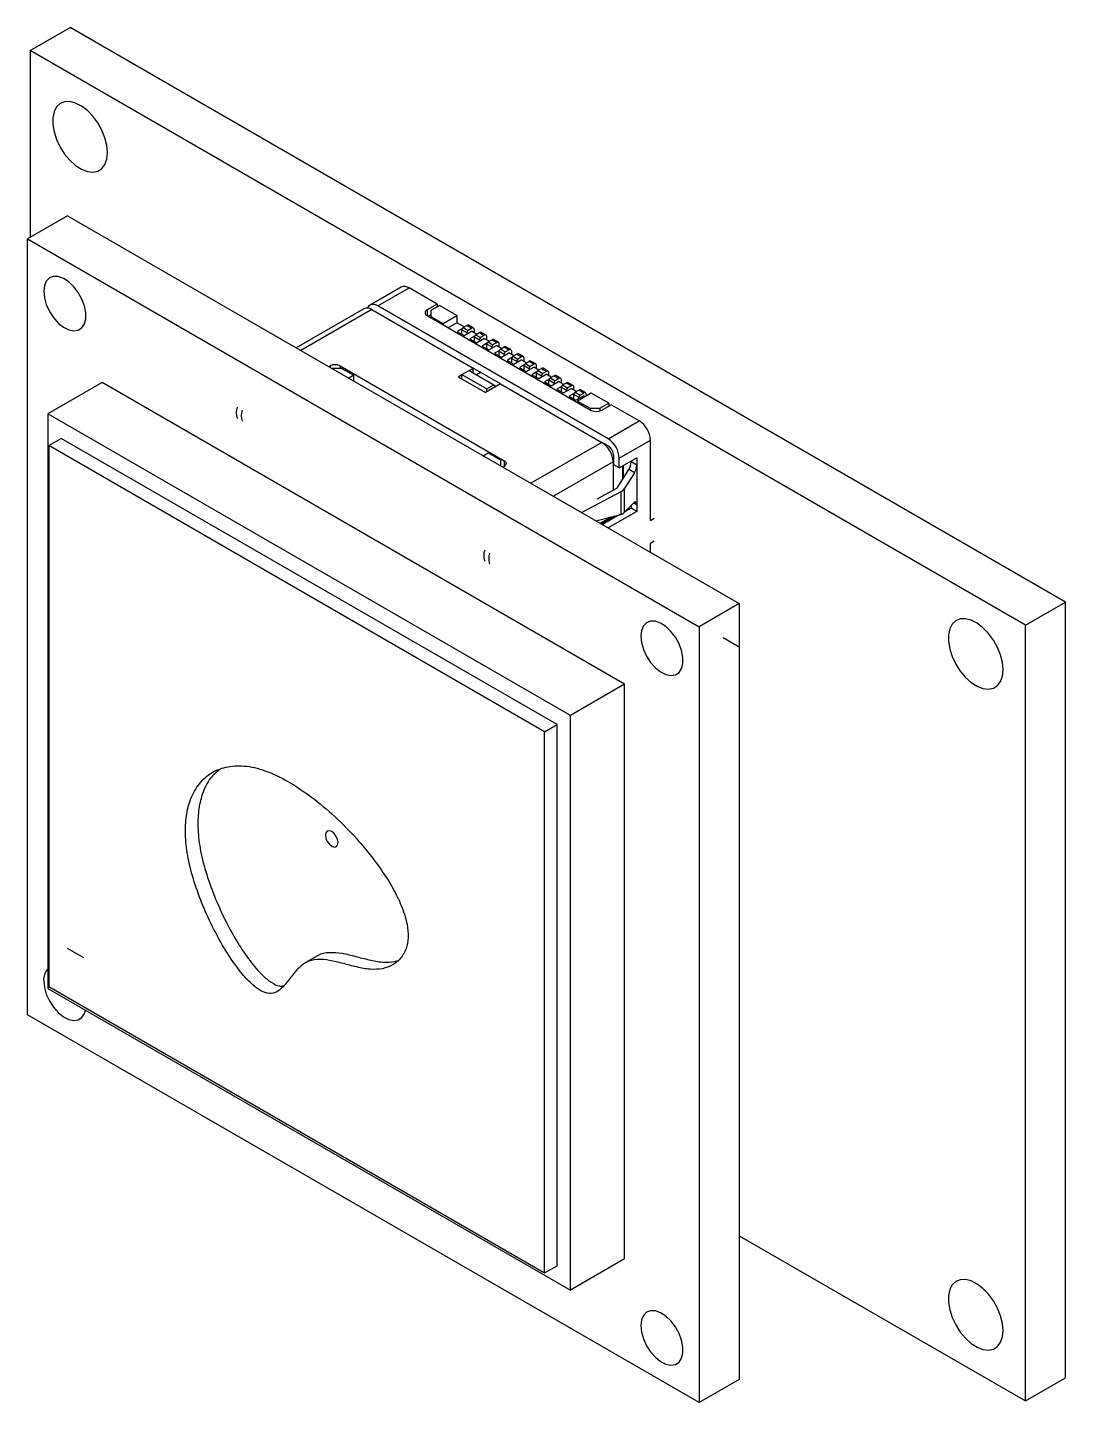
# Model space of a CAD drawing. Header units: millimetres. Extents: x 34 to 165, y 107 to 234.
# Drawn here: x 108.05 to 137.55, y 195.01 to 234.09 of the extents above; entities that cross this region are included whole.
import ezdxf

# ---------------------------------------------------------------- set-up
doc = ezdxf.new("R2010")
doc.units = ezdxf.units.MM
doc.linetypes.add('CENTERX2', pattern=[20.32, 12.7, -2.54, 2.54, -2.54])

msp = doc.modelspace()

# ---------------------------------------------------------------- linework, layer by layer
at = {"color": 7, "linetype": 'Continuous', "lineweight": 25}
for p, q in [((108.126, 233.435), (109.265, 234.092)), ((137.549, 217.764), (109.265, 234.092)), ((108.126, 233.435), (108.126, 228.128)), ((136.411, 217.107), (108.126, 233.435)), ((109.187, 228.74), (108.048, 228.083)), ((109.187, 228.74), (128.279, 217.719)), ((108.048, 228.083), (127.14, 217.062)), ((108.048, 206.036), (108.048, 228.083)), ((118.667, 226.711), (117.783, 226.201)), ((118.008, 226.179), (118.892, 226.689)), ((119.687, 226.23), (118.892, 226.689)), ((117.606, 226.099), (115.684, 224.99)), ((117.831, 226.077), (115.816, 224.913)), ((117.831, 226.077), (120.713, 224.413)), ((124.549, 222.403), (118.008, 226.179)), ((119.687, 226.23), (119.405, 226.067)), ((119.405, 226.067), (119.405, 225.903)), ((119.405, 225.903), (124.072, 223.209)), ((119.511, 225.924), (119.44, 225.883)), ((119.758, 226.189), (119.511, 226.046)), ((119.511, 226.046), (119.511, 225.883)), ((119.511, 225.883), (119.511, 225.842)), ((119.511, 225.883), (119.864, 225.679)), ((119.687, 226.23), (119.687, 226.148)), ((120.253, 225.903), (119.758, 226.189)), ((119.864, 225.679), (120.253, 225.903)), ((120.253, 225.903), (120.253, 225.699)), ((119.864, 225.679), (119.864, 225.638)), ((120.253, 225.699), (120.006, 225.556)), ((120.458, 225.581), (120.253, 225.699)), ((120.399, 225.526), (120.264, 225.448)), ((120.395, 225.503), (120.536, 225.422)), ((120.395, 225.373), (120.395, 225.503)), ((120.43, 225.564), (120.536, 225.626)), ((120.43, 225.564), (120.571, 225.483)), ((120.536, 225.626), (120.677, 225.544)), ((120.677, 225.544), (120.571, 225.483)), ((120.727, 225.549), (120.586, 225.631)), ((120.748, 225.413), (120.748, 225.503)), ((120.264, 225.448), (120.455, 225.338)), ((120.455, 225.338), (120.667, 225.46)), ((120.536, 225.422), (120.536, 225.385)), ((120.753, 225.322), (120.617, 225.244)), ((120.617, 225.244), (120.808, 225.134)), ((120.812, 225.377), (120.667, 225.46)), ((120.748, 225.299), (120.89, 225.218)), ((120.748, 225.169), (120.748, 225.299)), ((120.783, 225.36), (120.89, 225.422)), ((120.783, 225.36), (120.925, 225.279)), ((120.808, 225.134), (121.02, 225.256)), ((120.89, 225.422), (121.031, 225.34)), ((120.89, 225.218), (120.89, 225.181)), ((121.031, 225.34), (120.925, 225.279)), ((121.081, 225.345), (120.94, 225.427)), ((121.106, 225.118), (120.971, 225.04)), ((121.165, 225.173), (121.02, 225.256)), ((121.102, 225.209), (121.102, 225.299)), ((121.102, 225.095), (121.243, 225.013)), ((121.102, 224.964), (121.102, 225.095)), ((121.137, 225.156), (121.243, 225.218)), ((121.137, 225.156), (121.278, 225.075)), ((121.243, 225.218), (121.385, 225.136)), ((121.385, 225.136), (121.278, 225.075)), ((121.435, 225.141), (121.293, 225.222)), ((121.455, 225.005), (121.455, 225.095)), ((120.971, 225.04), (121.162, 224.93)), ((121.162, 224.93), (121.374, 225.052)), ((121.243, 225.013), (121.243, 224.977)), ((121.46, 224.914), (121.324, 224.836)), ((121.324, 224.836), (121.515, 224.726)), ((121.519, 224.969), (121.374, 225.052)), ((121.455, 224.891), (121.597, 224.809)), ((121.455, 224.76), (121.455, 224.891)), ((121.491, 224.952), (121.597, 225.013)), ((121.491, 224.952), (121.632, 224.871)), ((121.515, 224.726), (121.727, 224.848)), ((121.597, 225.013), (121.738, 224.932)), ((121.597, 224.809), (121.597, 224.773)), ((121.738, 224.932), (121.632, 224.871)), ((121.788, 224.937), (121.647, 225.018)), ((121.814, 224.71), (121.678, 224.632)), ((121.872, 224.764), (121.727, 224.848)), ((121.809, 224.801), (121.809, 224.891)), ((121.844, 224.748), (121.95, 224.809)), ((121.844, 224.748), (121.986, 224.666)), ((121.95, 224.809), (122.092, 224.728)), ((122.092, 224.728), (121.986, 224.666)), ((122.142, 224.733), (122, 224.814)), ((116.612, 224.454), (116.647, 224.475)), ((116.647, 224.475), (116.647, 224.434)), ((116.682, 224.413), (116.965, 224.413)), ((116.93, 224.475), (121.597, 221.78)), ((116.93, 224.475), (116.93, 224.413)), ((116.965, 224.413), (117.319, 224.209)), ((120.395, 224.23), (120.598, 224.347)), ((120.598, 224.347), (120.713, 224.413)), ((120.598, 224.347), (121.305, 223.939)), ((120.713, 224.281), (120.713, 224.413)), ((121.491, 223.964), (120.713, 224.413)), ((121.678, 224.632), (121.869, 224.522)), ((121.809, 224.687), (121.95, 224.605)), ((121.809, 224.556), (121.809, 224.687)), ((121.869, 224.522), (122.081, 224.644)), ((121.95, 224.605), (121.95, 224.568)), ((122.167, 224.506), (122.032, 224.428)), ((122.032, 224.428), (122.222, 224.317)), ((122.226, 224.56), (122.081, 224.644)), ((122.162, 224.597), (122.162, 224.687)), ((122.162, 224.483), (122.304, 224.401)), ((122.162, 224.352), (122.162, 224.483)), ((122.198, 224.544), (122.304, 224.605)), ((122.198, 224.544), (122.339, 224.462)), ((122.222, 224.317), (122.435, 224.44)), ((122.304, 224.605), (122.445, 224.524)), ((122.304, 224.401), (122.304, 224.364)), ((122.445, 224.524), (122.339, 224.462)), ((122.495, 224.529), (122.354, 224.61)), ((122.58, 224.356), (122.435, 224.44)), ((122.516, 224.393), (122.516, 224.483)), ((122.551, 224.34), (122.657, 224.401)), ((122.551, 224.34), (122.693, 224.258)), ((122.657, 224.401), (122.799, 224.319)), ((122.799, 224.319), (122.693, 224.258)), ((122.849, 224.324), (122.707, 224.406)), ((110.17, 224.001), (108.628, 223.111)), ((125.019, 215.428), (110.17, 224.001)), ((117.319, 224.209), (117.177, 224.128)), ((117.319, 224.046), (117.319, 224.209)), ((120.289, 224.168), (120.395, 224.23)), ((120.289, 224.168), (121.066, 223.719)), ((120.395, 224.23), (121.102, 223.821)), ((120.395, 224.107), (120.395, 224.23)), ((120.925, 224.291), (120.81, 224.225)), ((121.491, 223.964), (121.066, 223.719)), ((121.102, 223.821), (121.305, 223.939)), ((121.305, 223.939), (121.367, 223.893)), ((121.491, 223.964), (124.372, 222.301)), ((122.521, 224.302), (122.385, 224.224)), ((122.385, 224.224), (122.576, 224.113)), ((122.516, 224.279), (122.657, 224.197)), ((122.516, 224.148), (122.516, 224.279)), ((122.576, 224.113), (122.788, 224.236)), ((122.657, 224.197), (122.657, 224.16)), ((122.874, 224.098), (122.739, 224.019)), ((122.739, 224.019), (122.93, 223.909)), ((122.933, 224.152), (122.788, 224.236)), ((122.869, 224.189), (122.869, 224.279)), ((122.869, 224.075), (123.011, 223.993)), ((122.869, 223.944), (122.869, 224.075)), ((122.905, 224.136), (123.011, 224.197)), ((122.905, 224.136), (123.046, 224.054)), ((122.93, 223.909), (123.142, 224.032)), ((123.011, 224.197), (123.152, 224.115)), ((123.011, 223.993), (123.011, 223.956)), ((123.152, 224.115), (123.046, 224.054)), ((123.202, 224.12), (123.061, 224.202)), ((123.287, 223.948), (123.142, 224.032)), ((123.223, 223.985), (123.223, 224.075)), ((123.258, 223.932), (123.364, 223.993)), ((123.258, 223.932), (123.4, 223.85)), ((123.364, 223.993), (123.506, 223.911)), ((123.556, 223.916), (123.414, 223.998)), ((121.102, 223.74), (121.102, 223.821)), ((123.228, 223.894), (123.092, 223.815)), ((123.092, 223.815), (123.283, 223.705)), ((123.223, 223.87), (123.364, 223.789)), ((123.223, 223.74), (123.223, 223.87)), ((123.283, 223.705), (123.495, 223.828)), ((123.364, 223.789), (123.364, 223.752)), ((123.506, 223.911), (123.4, 223.85)), ((123.581, 223.689), (123.446, 223.611)), ((123.446, 223.611), (123.637, 223.501)), ((123.64, 223.744), (123.495, 223.828)), ((123.577, 223.781), (123.577, 223.87)), ((123.577, 223.666), (123.718, 223.585)), ((123.577, 223.536), (123.577, 223.666)), ((123.612, 223.728), (123.718, 223.789)), ((123.612, 223.728), (123.753, 223.646)), ((123.637, 223.501), (123.849, 223.623)), ((124.072, 223.699), (123.683, 223.475)), ((123.718, 223.789), (123.859, 223.707)), ((123.718, 223.548), (123.718, 223.585)), ((123.753, 223.646), (123.859, 223.707)), ((123.909, 223.712), (123.768, 223.794)), ((123.895, 223.597), (123.849, 223.623)), ((123.93, 223.666), (123.93, 223.617)), ((124.567, 223.413), (124.072, 223.699)), ((123.683, 223.475), (124.036, 223.27)), ((123.683, 223.475), (123.683, 223.434)), ((124.036, 223.27), (124.319, 223.27)), ((124.036, 223.27), (124.036, 223.23)), ((124.319, 223.27), (124.567, 223.413)), ((124.319, 223.27), (124.319, 223.193)), ((124.354, 223.209), (124.637, 223.372)), ((124.567, 223.413), (124.567, 223.332)), ((125.433, 222.913), (124.637, 223.372)), ((123.477, 214.538), (108.628, 223.111)), ((108.628, 223.111), (108.628, 206.78)), ((124.549, 222.403), (125.433, 222.913)), ((108.653, 222.21), (109.006, 222.414)), ((123.098, 214.279), (109.006, 222.414)), ((124.867, 221.852), (125.751, 222.362)), ((125.751, 220.084), (125.751, 222.362)), ((122.745, 214.075), (108.653, 222.21)), ((108.653, 222.21), (108.653, 206.835)), ((120.996, 221.923), (121.137, 222.005)), ((121.137, 222.005), (121.491, 221.801)), ((124.372, 222.301), (122.357, 221.138)), ((124.549, 222.199), (124.376, 222.298)), ((124.425, 222.27), (124.421, 222.268)), ((121.491, 221.801), (121.491, 221.638)), ((121.597, 221.617), (121.561, 221.597)), ((121.597, 221.78), (121.597, 221.617)), ((124.69, 221.75), (122.993, 220.77)), ((124.708, 221.78), (124.69, 221.77)), ((124.69, 221.75), (124.69, 220.943)), ((124.708, 221.666), (124.708, 221.923)), ((124.867, 221.574), (124.708, 221.666)), ((124.867, 221.574), (125.362, 221.86)), ((124.867, 221.574), (124.867, 221.852)), ((124.955, 221.625), (124.955, 221.238)), ((124.991, 221.294), (124.991, 221.646)), ((125.203, 221.768), (125.203, 221.746)), ((125.362, 221.654), (125.203, 221.746)), ((125.362, 221.86), (125.362, 221.654)), ((125.362, 221.654), (125.362, 220.526)), ((124.813, 221.016), (125.139, 221.526)), ((125.298, 221.434), (125.005, 220.981)), ((125.298, 221.434), (125.139, 221.526)), ((124.908, 220.896), (123.802, 220.304)), ((124.239, 220.699), (124.796, 221.001)), ((124.908, 220.896), (124.908, 220.256)), ((125.005, 220.981), (125.005, 220.305)), ((125.005, 220.305), (125.287, 220.591)), ((125.203, 220.433), (125.035, 220.336)), ((125.203, 220.506), (125.203, 220.433)), ((125.362, 220.341), (125.203, 220.433)), ((125.362, 220.526), (125.273, 220.578)), ((125.362, 220.526), (125.362, 220.341)), ((124.199, 220.074), (124.908, 220.256)), ((124.323, 220.003), (124.645, 220.189)), ((124.348, 219.988), (124.735, 220.212)), ((124.887, 220.251), (124.39, 219.964)), ((125.362, 220.341), (124.549, 219.872)), ((125.751, 220.084), (125.857, 220.145)), ((125.857, 219.492), (125.751, 219.431)), ((125.751, 219.178), (125.751, 219.431)), ((128.279, 217.719), (127.14, 217.062)), ((128.279, 217.719), (128.279, 195.672)), ((136.411, 217.107), (137.549, 217.764)), ((137.549, 195.717), (137.549, 217.764)), ((127.14, 217.062), (127.14, 195.015)), ((136.411, 195.06), (136.411, 217.107)), ((125.019, 215.428), (123.477, 214.538)), ((125.019, 199.097), (125.019, 215.428)), ((123.477, 198.208), (123.477, 214.538)), ((122.745, 214.075), (123.098, 214.279)), ((123.098, 198.903), (123.098, 214.279)), ((122.745, 198.7), (122.745, 214.075)), ((116.293, 207.712), (115.94, 207.508)), ((118.495, 207.545), (118.568, 207.573)), ((108.628, 206.78), (123.477, 198.208)), ((108.653, 206.835), (122.745, 198.7)), ((127.14, 195.015), (108.048, 206.036)), ((128.279, 199.754), (136.411, 195.06)), ((122.745, 198.7), (123.098, 198.903)), ((125.019, 199.097), (123.477, 198.208)), ((128.279, 195.672), (127.14, 195.015)), ((136.411, 195.06), (137.549, 195.717))]:
    msp.add_line(p, q, dxfattribs=at)
at = {"color": 7, "linetype": 'CENTERX2'}
for p, q in [((127.819, 216.759), (128.279, 216.494)), ((109.647, 207.653), (109.187, 207.919))]:
    msp.add_line(p, q, dxfattribs=at)
at = {"color": 7, "linetype": 'Continuous', "lineweight": 25, "flags": 128}
for points in [[(110.318, 230.536), (110.3, 230.74), (110.246, 230.955), (110.16, 231.171), (110.044, 231.379), (109.905, 231.569), (109.749, 231.731), (109.583, 231.858), (109.415, 231.944), (109.253, 231.986), (109.104, 231.981), (108.976, 231.929), (108.874, 231.833), (108.803, 231.698), (108.767, 231.529), (108.767, 231.335), (108.803, 231.124), (108.874, 230.907), (108.976, 230.694), (109.104, 230.494), (109.253, 230.317), (109.415, 230.172), (109.583, 230.064), (109.749, 230), (109.905, 229.981), (110.044, 230.01), (110.16, 230.084), (110.246, 230.201), (110.3, 230.354), (110.318, 230.536)], [(108.508, 226.593), (108.527, 226.409), (108.582, 226.216), (108.671, 226.024), (108.787, 225.846), (108.923, 225.693), (109.071, 225.575), (109.222, 225.499), (109.365, 225.47), (109.492, 225.49), (109.595, 225.557), (109.668, 225.668), (109.705, 225.815), (109.705, 225.989), (109.668, 226.179), (109.595, 226.373), (109.492, 226.56), (109.365, 226.726), (109.222, 226.863), (109.071, 226.96), (108.923, 227.013), (108.787, 227.018), (108.671, 226.974), (108.582, 226.884), (108.527, 226.755), (108.508, 226.593)], [(118.008, 226.179), (117.946, 226.208), (117.886, 226.221), (117.831, 226.219), (117.783, 226.201), (117.744, 226.168), (117.714, 226.122), (117.713, 226.119)], [(135.774, 215.841), (135.756, 216.044), (135.702, 216.26), (135.616, 216.476), (135.5, 216.684), (135.361, 216.873), (135.204, 217.035), (135.038, 217.162), (134.871, 217.249), (134.708, 217.291), (134.56, 217.285), (134.432, 217.234), (134.33, 217.138), (134.259, 217.002), (134.223, 216.833), (134.223, 216.639), (134.259, 216.429), (134.33, 216.212), (134.432, 215.998), (134.56, 215.798), (134.708, 215.622), (134.871, 215.476), (135.038, 215.369), (135.204, 215.304), (135.361, 215.286), (135.5, 215.315), (135.616, 215.389), (135.702, 215.505), (135.756, 215.658), (135.774, 215.841)], [(125.478, 216.796), (125.497, 216.613), (125.553, 216.419), (125.641, 216.227), (125.757, 216.049), (125.894, 215.896), (126.042, 215.778), (126.192, 215.702), (126.335, 215.673), (126.463, 215.693), (126.566, 215.76), (126.638, 215.871), (126.676, 216.018), (126.676, 216.192), (126.638, 216.382), (126.566, 216.576), (126.463, 216.763), (126.335, 216.929), (126.192, 217.066), (126.042, 217.164), (125.894, 217.216), (125.757, 217.221), (125.641, 217.177), (125.553, 217.087), (125.497, 216.958), (125.478, 216.796)], [(116.516, 211.135), (116.53, 211.047), (116.569, 210.957), (116.627, 210.878), (116.696, 210.822), (116.765, 210.798), (116.824, 210.81), (116.863, 210.855), (116.877, 210.926), (116.863, 211.014), (116.824, 211.104), (116.765, 211.183), (116.696, 211.239), (116.627, 211.263), (116.569, 211.251), (116.53, 211.206), (116.516, 211.135)], [(108.508, 206.996), (108.527, 206.812), (108.582, 206.619), (108.671, 206.427), (108.787, 206.249), (108.923, 206.096), (109.071, 205.978), (109.222, 205.902), (109.365, 205.873), (109.492, 205.893), (109.595, 205.96), (109.668, 206.071), (109.696, 206.163)], [(135.774, 197.06), (135.756, 197.264), (135.702, 197.479), (135.616, 197.696), (135.5, 197.903), (135.361, 198.093), (135.204, 198.255), (135.038, 198.382), (134.871, 198.468), (134.708, 198.51), (134.56, 198.505), (134.432, 198.453), (134.33, 198.357), (134.259, 198.222), (134.223, 198.053), (134.223, 197.859), (134.259, 197.648), (134.33, 197.431), (134.432, 197.218), (134.56, 197.018), (134.708, 196.841), (134.871, 196.696), (135.038, 196.588), (135.204, 196.524), (135.361, 196.506), (135.5, 196.534), (135.616, 196.608), (135.702, 196.725), (135.756, 196.878), (135.774, 197.06)], [(125.478, 197.199), (125.497, 197.016), (125.553, 196.822), (125.641, 196.63), (125.757, 196.452), (125.894, 196.299), (126.042, 196.181), (126.192, 196.105), (126.335, 196.076), (126.463, 196.096), (126.566, 196.163), (126.638, 196.274), (126.676, 196.421), (126.676, 196.595), (126.638, 196.785), (126.566, 196.979), (126.463, 197.166), (126.335, 197.332), (126.192, 197.469), (126.042, 197.567), (125.894, 197.619), (125.757, 197.624), (125.641, 197.58), (125.553, 197.49), (125.497, 197.361), (125.478, 197.199)]]:
    msp.add_lwpolyline(points, dxfattribs=at)
at = {"color": 7, "linetype": 'Continuous', "lineweight": 25}
for centre, radius, start, end in [((118.76, 226.505), 0.226, 54.3824, 114.3071), ((117.7, 225.893), 0.226, 54.3824, 114.3071), ((119.436, 225.985), 0.0873, 110.7834, 249.2166), ((120.471, 225.5), 0.0768, 122.6055, 177.3945), ((120.565, 225.585), 0.0503, 65.686, 125.6182), ((120.613, 225.418), 0.0768, 122.6055, 177.3945), ((120.705, 225.51), 0.0437, 350.786, 129.2033), ((120.825, 225.296), 0.0768, 122.6055, 177.3945), ((120.919, 225.381), 0.0503, 65.686, 125.6182), ((120.966, 225.214), 0.0768, 122.6055, 177.3945), ((121.059, 225.306), 0.0437, 350.786, 129.2033), ((121.178, 225.092), 0.0768, 122.6055, 177.3945), ((121.272, 225.177), 0.0503, 65.686, 125.6182), ((121.412, 225.102), 0.0437, 350.786, 129.2033), ((121.32, 225.01), 0.0768, 122.6055, 177.3945), ((121.532, 224.887), 0.0768, 122.6055, 177.3945), ((121.626, 224.973), 0.0503, 65.686, 125.6182), ((121.673, 224.806), 0.0768, 122.6055, 177.3945), ((121.766, 224.898), 0.0437, 350.786, 129.2033), ((121.886, 224.683), 0.0768, 122.6055, 177.3945), ((121.98, 224.768), 0.0503, 65.686, 125.6182), ((122.119, 224.694), 0.0437, 350.786, 129.2033), ((116.788, 224.202), 0.307, 62.6097, 117.3903), ((122.027, 224.602), 0.0768, 122.6055, 177.3945), ((122.239, 224.479), 0.0768, 122.6055, 177.3945), ((122.333, 224.564), 0.0503, 65.686, 125.6182), ((122.381, 224.398), 0.0768, 122.6055, 177.3945), ((122.473, 224.49), 0.0437, 350.786, 129.2033), ((122.593, 224.275), 0.0768, 122.6055, 177.3945), ((122.687, 224.36), 0.0503, 65.686, 125.6182), ((122.826, 224.286), 0.0437, 350.786, 129.2033), ((122.734, 224.194), 0.0768, 122.6055, 177.3945), ((122.946, 224.071), 0.0768, 122.6055, 177.3945), ((123.04, 224.156), 0.0503, 65.686, 125.6182), ((123.088, 223.989), 0.0768, 122.6055, 177.3945), ((123.18, 224.082), 0.0437, 350.786, 129.2033), ((123.3, 223.867), 0.0768, 122.6055, 177.3945), ((123.394, 223.952), 0.0503, 65.686, 125.6182), ((123.533, 223.877), 0.0437, 350.786, 129.2033), ((123.441, 223.785), 0.0768, 122.6055, 177.3945), ((123.653, 223.663), 0.0768, 122.6055, 177.3945), ((123.747, 223.748), 0.0503, 65.686, 125.6182), ((123.795, 223.581), 0.0768, 122.6055, 177.3945), ((123.887, 223.673), 0.0437, 350.786, 129.2033), ((114.44, 223.142), 0.462, 159.8458, 200.1542), ((114.581, 223.06), 0.462, 159.8458, 200.1542), ((124.213, 223.482), 0.307, 242.6097, 297.3903), ((125.06, 222.331), 0.692, 2.6055, 57.3945), ((124.176, 221.82), 0.692, 2.6055, 57.3945), ((123.999, 221.718), 0.692, 2.6055, 57.3945), ((124.363, 221.908), 0.346, 2.6055, 57.3945), ((121.566, 221.699), 0.0873, 290.7834, 69.2166), ((121.475, 219.08), 0.462, 159.8458, 200.1542), ((121.617, 218.998), 0.462, 159.8458, 200.1542), ((108.967, 207.031), 0.46, 137.3891, 184.4008)]:
    msp.add_arc(centre, radius, start, end, dxfattribs=at)
for centre, major_axis, ratio, start_param, end_param in [((125.129, 221.65), (0.048, 0.168), 0.337272, 3.984563, 5.413084), ((125.287, 221.558), (0.048, 0.168), 0.340317, 3.984677, 5.413198), ((124.767, 221.025), (0.0498, 0.0072), 0.652162, 5.224998, 5.76944), ((124.75, 221.036), (0.279, 0.04), 0.652162, 5.21966, 5.76523), ((125.274, 220.414), (0.057, 0.197), 0.340317, 5.413198, 6.841719), ((124.75, 220.383), (0.279, -0.031), 0.490156, 5.367536, 5.913106)]:
    msp.add_ellipse(centre, major_axis=major_axis, ratio=ratio, start_param=start_param, end_param=end_param, dxfattribs=at)
for points, knots in [([(118.142, 207.341), (118.239, 207.371), (118.433, 207.431), (118.659, 207.628), (118.819, 207.889), (118.884, 208.222), (118.848, 208.608), (118.719, 209.045), (118.499, 209.524), (118.194, 210.033), (117.824, 210.545), (117.353, 211.105), (116.781, 211.684), (116.123, 212.237), (115.455, 212.685), (114.807, 212.994), (114.207, 213.13), (113.677, 213.098), (113.231, 212.91), (112.88, 212.576), (112.656, 212.136), (112.544, 211.631), (112.527, 211.087), (112.603, 210.474), (112.778, 209.807), (113.027, 209.131), (113.326, 208.48), (113.653, 207.887), (113.999, 207.371), (114.325, 206.986), (114.615, 206.744), (114.863, 206.627), (115.083, 206.642), (115.285, 206.789), (115.481, 207.031), (115.695, 207.314), (115.947, 207.544), (116.274, 207.621), (116.636, 207.586), (117.017, 207.492), (117.405, 207.388), (117.792, 207.308), (118.025, 207.33), (118.142, 207.341)], [0, 0, 0, 0, 0.020084, 0.039978, 0.0588, 0.076135, 0.092897, 0.110219, 0.131186, 0.154048, 0.178726, 0.204902, 0.241352, 0.278513, 0.315259, 0.350702, 0.384569, 0.417275, 0.449199, 0.480649, 0.511969, 0.537271, 0.563153, 0.590084, 0.618539, 0.648058, 0.675656, 0.702091, 0.726354, 0.7477, 0.761745, 0.774617, 0.787567, 0.802088, 0.824065, 0.84733, 0.869761, 0.890893, 0.912063, 0.933776, 0.955832, 0.977893, 1, 1, 1, 1]), ([(113.495, 212.99), (113.409, 212.918), (113.202, 212.744), (113.01, 212.337), (112.896, 211.835), (112.88, 211.291), (112.956, 210.678), (113.131, 210.011), (113.38, 209.335), (113.679, 208.684), (114.006, 208.091), (114.351, 207.575), (114.678, 207.188), (114.966, 206.951), (115.183, 206.838), (115.287, 206.852), (115.325, 206.857)], [0, 0, 0, 0, 0.068754, 0.165637, 0.243906, 0.32397, 0.407276, 0.495299, 0.586614, 0.671984, 0.753755, 0.828812, 0.894841, 0.938288, 0.978106, 1, 1, 1, 1]), ([(116.296, 207.707), (116.304, 207.714), (116.393, 207.789), (116.632, 207.818), (116.988, 207.791), (117.371, 207.695), (117.758, 207.592), (118.144, 207.511), (118.378, 207.534), (118.495, 207.545)], [0, 0, 0, 0, 0.01523, 0.175011, 0.335088, 0.499261, 0.666031, 0.832842, 1, 1, 1, 1])]:
    msp.add_open_spline(points, degree=3, knots=knots, dxfattribs=at)

doc.saveas('drawing.dxf')
